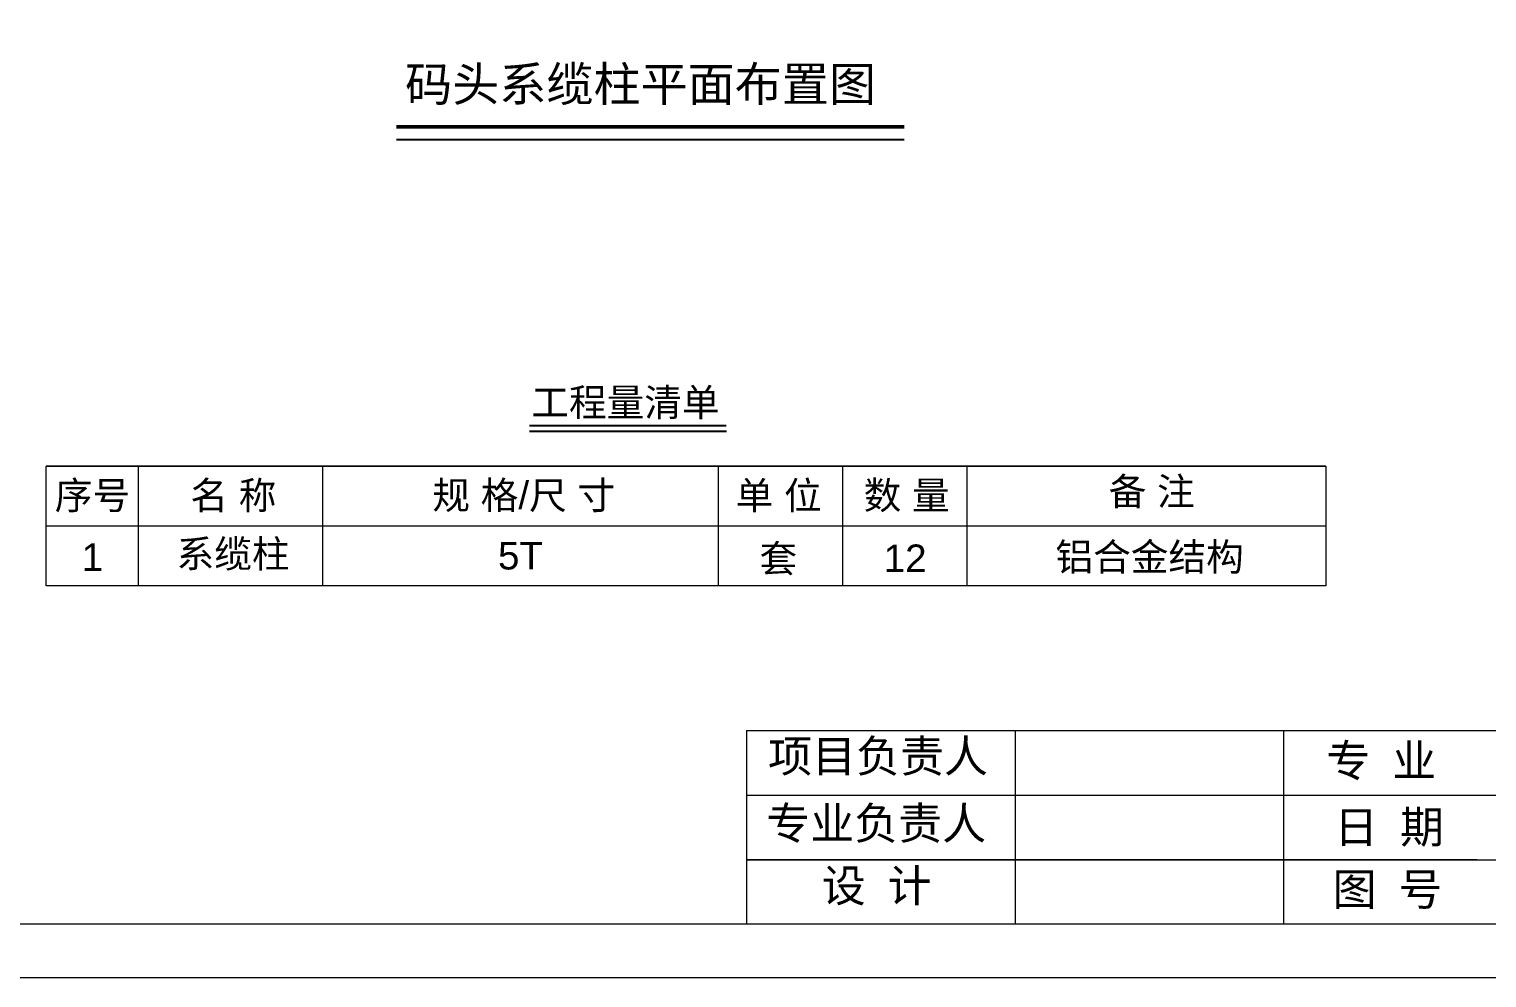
# Model space of a CAD drawing. Header units: millimetres. Extents: x 4 to 2106212, y -117026 to 198097.
# Drawn here: x 1544945 to 1592443, y 86526 to 117432 of the extents above; entities that cross this region are included whole.
import ezdxf
from ezdxf.enums import TextEntityAlignment as Align

# ---------------------------------------------------------------- set-up
doc = ezdxf.new("R2010")
doc.units = ezdxf.units.MM
doc.layers.add('图框', color=7, linetype='Continuous', lineweight=13)
doc.layers.add('文本', color=3, linetype='Continuous', lineweight=13)
doc.styles.add('Arial', font='arial.ttf')
doc.styles.get("Standard").update_dxf_attribs({"font": 'arial.ttf'})

# ---------------------------------------------------------------- blocks, each defined once
blk = doc.blocks.new('GW-TK')
at = {"layer": '图框', "linetype": 'Continuous'}
for p, q in [((927383.55, 464441.02), (927383.55, 464423.01)), ((927408.55, 464441.02), (927408.55, 464423.01)), ((927433.55, 464441.02), (927433.55, 464423.01)), ((927383.55, 464435.01), (927523.55, 464435.01)), ((927451.56, 464429.01), (927383.55, 464429.01)), ((927383.55, 464429.01), (927598.55, 464429.01))]:
    blk.add_line(p, q, dxfattribs=at)
at = {"layer": '图框'}
for points in [[(927183.55, 464715.01), (927603.55, 464715.01), (927603.55, 464418.01), (927183.55, 464418.01)], [(927188.55, 464710.01), (927598.55, 464710.01), (927598.55, 464423.01), (927188.55, 464423.01)]]:
    blk.add_lwpolyline(points, close=True, dxfattribs=at)
at = {"layer": '图框', "linetype": 'Continuous'}
blk.add_lwpolyline([(927383.55, 464441.02), (927598.55, 464441.02)], dxfattribs=at)
at = {"layer": '图框', "linetype": 'Continuous', "char_height": 3, "attachment_point": 1}
for s, width, heights, insert in [('{\\fSimSun|b0|i0|c134|p2;项目负责人}', 26.0225, [0], (927385.56, 464440.15)), ('{\\fSimSun|b0|i0|c134|p2;专 业}', 12.8345, [0], (927437.53, 464439.73)), ('{\\fSimSun|b0|i0|c134|p2;专业负责人}', 24.6361, [2.04], (927385.39, 464433.9)), ('{\\fSimSun|b0|i0|c134|p2;日 期}', 11.224, [0], (927438.25, 464433.55)), ('{\\fSimSun|b0|i0|c134|p2;设 计}', 16.2353, [0], (927390.55, 464428.09)), ('{\\fSimSun|b0|i0|c134|p2;图 号}', 23.6261, [0], (927438.11, 464427.75))]:
    blk.add_mtext_dynamic_manual_height_columns(s, width=width, gutter_width=17.5, heights=heights, dxfattribs=dict(at, insert=insert))

msp = doc.modelspace()

# ---------------------------------------------------------------- linework, layer by layer
for points in [[(1556909.2443, 113839.1224), (1573459.9349, 113839.1224)], [(1561243.6659, 104335.0403), (1567666.4729, 104335.0403)]]:
    msp.add_lwpolyline(points)
at = {"layer": '文本', "color": 7}
for p, q in [((1587199.6788, 103194.6995), (1545496.7303, 103194.6995)), ((1548497.4172, 103194.6995), (1548497.4172, 99293.9838)), ((1554498.1552, 103194.6995), (1554498.1552, 99293.9838)), ((1567397.8393, 103194.6995), (1567397.8393, 99293.9838)), ((1571448.4126, 103194.6995), (1571448.4126, 99293.9838)), ((1575498.986, 103194.6995), (1575498.986, 99293.9838)), ((1587199.6788, 101243.9838), (1545496.7303, 101243.9838)), ((1548497.4172, 99293.9838), (1545496.7303, 99293.9838)), ((1587199.6788, 99293.9838), (1548497.4172, 99293.9838))]:
    msp.add_line(p, q, dxfattribs=at)
for points, const_width in [([(1556909.2443, 114251.6224), (1573459.9349, 114251.6224)], 123.0187), ([(1561243.6659, 104515.0403), (1567666.4729, 104515.0403)], 65.61)]:
    msp.add_lwpolyline(points, dxfattribs=dict(at, const_width=const_width))
msp.add_lwpolyline([(1545496.7303, 99293.9838), (1545496.7303, 103194.6995), (1587199.6788, 103194.6995), (1587199.6788, 99293.9838)], dxfattribs=at)

# ---------------------------------------------------------------- block references
at = {"xscale": 350, "yscale": 350, "zscale": 350}
msp.add_blockref('GW-TK', (-323015921.8806, -162459777.5503), dxfattribs=at)

# ---------------------------------------------------------------- texts
at = {"layer": '文本', "color": 7, "style": 'Arial'}
msp.add_text('码头系缆柱平面布置图', height=1125, dxfattribs=at).set_placement((1557194.3901, 115643.7494), align=Align.MIDDLE_LEFT)
at = {"layer": '文本', "color": 7}
msp.add_text('工程量清单', height=900, dxfattribs=at).set_placement((1561307.502, 105273.3374), align=Align.MIDDLE_LEFT)
for s, p in [('序号', (1547007.7282, 102261.4202)), ('名 称', (1551598.3738, 102261.4202)), ('规 格/尺 寸', (1561060.625, 102261.4202)), ('单 位', (1569368.7025, 102261.4202)), ('数 量', (1573538.9339, 102261.4202)), ('备 注', (1581522.2233, 102391.6227)), ('系缆柱', (1551589.3659, 100357.2155)), ('5T', (1560955.3623, 100273.5013)), ('套', (1569354.358, 100200.0436)), ('铝合金结构', (1581455.5789, 100259.9657)), ('1', (1547006.273, 100233.445)), ('12', (1573489.0396, 100200.0436))]:
    msp.add_text(s, height=900, dxfattribs=at).set_placement(p, align=Align.MIDDLE)

doc.saveas('drawing.dxf')
